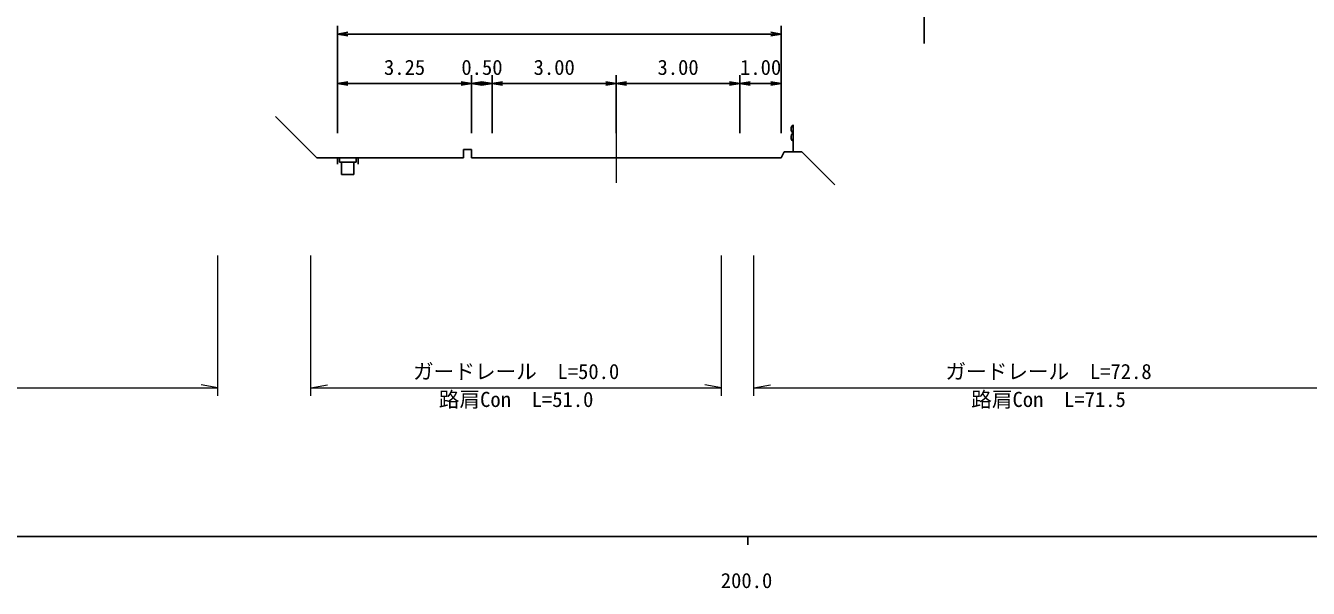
# Model space of a CAD drawing. Units: millimetres at full size, sheet at 1:1000, with parts at other scales. Extents: x 40000 to 680000, y 20000 to 380000.
# Drawn here: x 180534 to 335888, y 198715 to 266827 of the extents above; entities that cross this region are included whole.
import ezdxf
from ezdxf.enums import TextEntityAlignment as Align

# ---------------------------------------------------------------- set-up
doc = ezdxf.new("R2010")
doc.units = ezdxf.units.MM
doc.header["$LTSCALE"] = 1000
doc.linetypes.add('CHAIN', pattern=[18.5, 12, -1.5, 3.5, -1.5])
for name, color, linetype, lineweight in [('M-BGD', 7, 'Continuous', 25), ('M-BMK', 2, 'CHAIN', 13), ('M-STR-HTXT', 7, 'Continuous', 13), ('M-STR-STRC', 7, 'Continuous', 25), ('M-TTL-BAND', 7, 'Continuous', 25)]:
    doc.layers.add(name, color=color, linetype=linetype, lineweight=lineweight)
doc.styles.add('ＭＳ ゴシック', font='')
doc.styles.get('ＭＳ ゴシック').set_extended_font_data('MS Gothic')

# ---------------------------------------------------------------- blocks, each defined once
blk = doc.blocks.new('open_arrow')
at = {"color": 0, "linetype": 'Continuous', "lineweight": -2}
blk.add_lwpolyline([(7.5, 1.25), (0, 0), (7.5, -1.25)], dxfattribs=at)

msp = doc.modelspace()

# ---------------------------------------------------------------- linework, layer by layer
at = {"layer": 'M-BGD'}
for p, q in [((218301, 253817), (218301, 266817)), ((218301, 265817), (272051, 265817)), ((272051, 253817), (272051, 266817)), ((218301, 259817), (234551, 259817)), ((234551, 253817), (234551, 260817)), ((234551, 259817), (237051, 259817)), ((237051, 253817), (237051, 260817)), ((237051, 259817), (252051, 259817)), ((252051, 253817), (252051, 260817)), ((252051, 259817), (267051, 259817)), ((267051, 253817), (267051, 260817)), ((267051, 259817), (272051, 259817)), ((210801, 255817), (215801, 250817)), ((273482, 251567), (273482, 254817)), ((233551, 251817), (233551, 250817)), ((233551, 251817), (234551, 251817)), ((234551, 251817), (234551, 250817)), ((215801, 250817), (233551, 250817)), ((218301, 250817), (218301, 250062)), ((218551, 250817), (218551, 250317)), ((218551, 250317), (220551, 250317)), ((218801, 250317), (218801, 248817)), ((220301, 250317), (220301, 248817)), ((220551, 250817), (220551, 250317)), ((220801, 250817), (220801, 250062)), ((234551, 250817), (272051, 250817)), ((272051, 250817), (272412, 251567)), ((272412, 251567), (274551, 251567)), ((274551, 251567), (278551, 247567)), ((218801, 248817), (220301, 248817))]:
    msp.add_line(p, q, dxfattribs=at)
for centre in [(273857, 254317), (273857, 253317)]:
    msp.add_arc(centre, 625, 126.8699, 233.1301, dxfattribs=at)
at = {"layer": 'M-BMK'}
msp.add_line((252051, 253817), (252051, 247817), dxfattribs=at)
at = {"layer": 'M-STR-HTXT'}
for p, q in [((203800, 222000), (203800, 239000)), ((215072, 222000), (215072, 239000)), ((264799, 222000), (264799, 239000)), ((268734, 222000), (268734, 239000)), ((85997, 223000), (203800, 223000)), ((203800, 223000), (201800, 223350)), ((215072, 223000), (217072, 223350)), ((215072, 223000), (264799, 223000)), ((264799, 223000), (262799, 223350)), ((268734, 223000), (270734, 223350)), ((268734, 223000), (340101, 223000))]:
    msp.add_line(p, q, dxfattribs=at)
at = {"layer": 'M-STR-STRC'}
msp.add_line((289348, 280154), (289348, 264654), dxfattribs=at)
at = {"layer": 'M-TTL-BAND'}
for p, q in [((40000, 205000), (579000, 205000)), ((268000, 205000), (268000, 204000))]:
    msp.add_line(p, q, dxfattribs=at)

# ---------------------------------------------------------------- block references
at = {"layer": 'M-BGD', "xscale": 167, "yscale": 167}
for p in [(218301, 265817), (218301, 259817), (234551, 259817), (237051, 259817), (252051, 259817), (267051, 259817)]:
    msp.add_blockref('open_arrow', p, dxfattribs=at)
at = {"layer": 'M-BGD', "xscale": 167, "yscale": 167, "rotation": 180}
for p in [(272051, 265817), (234551, 259817), (237051, 259817), (252051, 259817), (267051, 259817), (272051, 259817)]:
    msp.add_blockref('open_arrow', p, dxfattribs=at)

# ---------------------------------------------------------------- texts
at = {"layer": 'M-BGD', "style": 'ＭＳ ゴシック'}
for s, p in [('3.25', (226426, 260317)), ('0.50', (235801, 260317)), ('3.00', (244551, 260317)), ('3.00', (259551, 260317)), ('1.00', (269551, 260317))]:
    msp.add_text(s, height=1833, dxfattribs=at).set_placement(p, align=Align.BOTTOM_CENTER)
at = {"layer": 'M-STR-HTXT', "style": 'ＭＳ ゴシック'}
for s, p in [('ガードレール\u3000L=50.0', (239936, 223500)), ('ガードレール\u3000L=72.8', (304418, 223500))]:
    msp.add_text(s, height=1833, dxfattribs=at).set_placement(p, align=Align.BOTTOM_CENTER)
for s, p in [('路肩Con\u3000L=51.0', (239936, 222500)), ('路肩Con\u3000L=71.5', (304418, 222500))]:
    msp.add_text(s, height=1833, dxfattribs=at).set_placement(p, align=Align.TOP_CENTER)
at = {"layer": 'M-TTL-BAND', "style": 'ＭＳ ゴシック'}
msp.add_text('200.0', height=1833, dxfattribs=at).set_placement((267844, 198195), align=Align.BOTTOM_CENTER)

doc.saveas('drawing.dxf')
